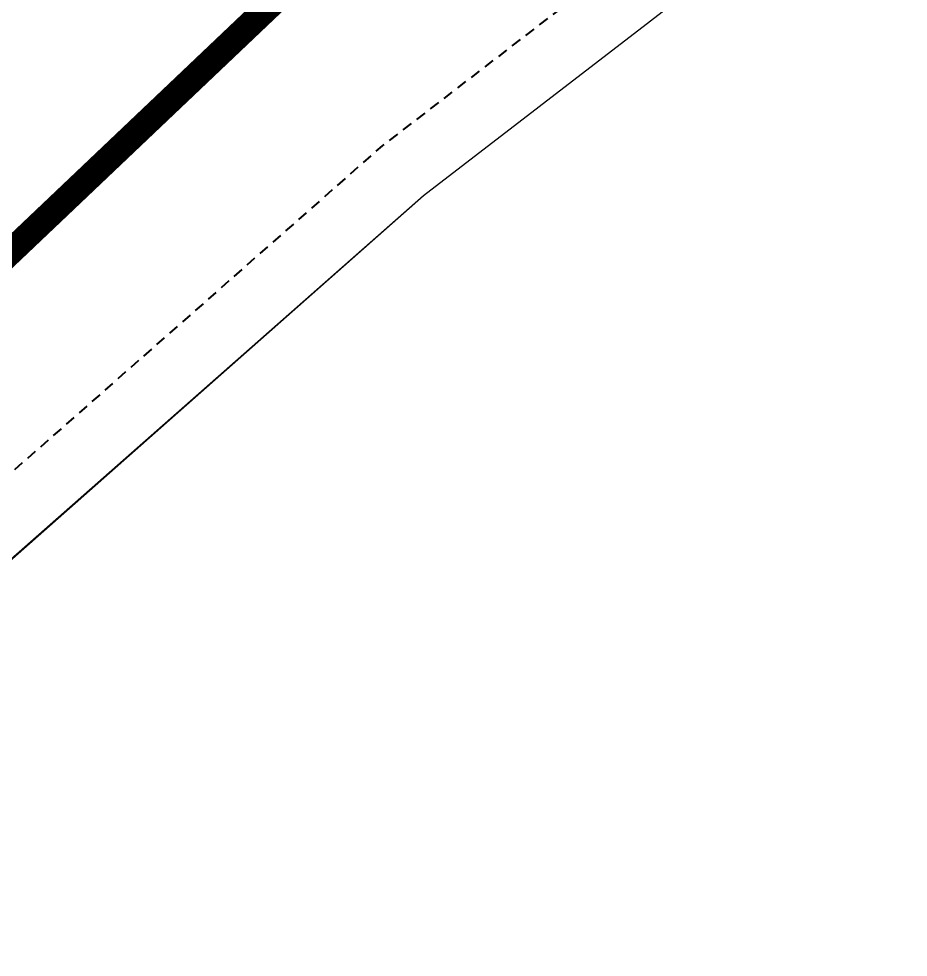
# Model space of a CAD drawing. Header units: metres. Extents: x -703672 to 3951284, y -4124475 to 4104628.
# Drawn here: x 327188.3 to 327257, y 4104082.7 to 4104155.1 of the extents above; entities that cross this region are included whole.
import ezdxf

# ---------------------------------------------------------------- set-up
doc = ezdxf.new("R2010")
doc.units = ezdxf.units.M
doc.header["$MEASUREMENT"] = 0
doc.linetypes.add('DGN Style 2', pattern=[1.328383, 0.79703, -0.531353])
doc.layers.add('C-ANNO-TEXT', color=7, linetype='Continuous', lineweight=25)
doc.layers.add('C-PROP-CONS(Alpha)', color=7, linetype='DGN Style 2', lineweight=40)

msp = doc.modelspace()

# ---------------------------------------------------------------- linework, layer by layer
at = {"layer": 'C-ANNO-TEXT', "color": 1, "lineweight": -2, "ltscale": 0.6, "const_width": 2}
msp.add_lwpolyline([(327554.83504, 4104380.16774), (327275.34801, 4104220.4062), (327093.38181, 4104047.58352), (327001.8951, 4103885.81083), (326940.43114, 4103781.08774), (326891.89481, 4103650.04859), (326879.91897, 4103599.01984), (326881.1757, 4103522.16082), (327011.02944, 4103497.58909), (327253.43851, 4103456.85771), (327544.71656, 4103334.97318), (327826.92034, 4103396.4176), (327953.61379, 4102865.62849), (328093.75697, 4102751.78602), (328281.8959, 4102788.88022)], dxfattribs=at)
at = {"layer": 'C-ANNO-TEXT', "color": 4, "lineweight": 30, "ltscale": 0.6, "elevation": 5.98341}
msp.add_lwpolyline([(327665.57293, 4104001.849), (327641.23238, 4104115.97891), (327619.88611, 4104216.06896), (327591.726, 4104314.45254), (327580.45046, 4104313.59572), (327573.2267, 4104352.25564), (327528.91219, 4104334.94162), (327474.40797, 4104310.96765), (327379.69998, 4104258.14063), (327339.81956, 4104230.76445), (327333.99144, 4104229.54394), (327219.56305, 4104141.47678), (327182.04913, 4104108.42391), (327140.72274, 4104065.65264), (327137.319, 4104059.24164), (327124.95031, 4104044.79411), (327127.06863, 4104015.68014)], dxfattribs=at)
at = {"layer": 'C-ANNO-TEXT', "color": 251, "lineweight": 30, "ltscale": 0.6, "elevation": 5.98341}
msp.add_lwpolyline([(327344.48107, 4103975.10616), (327519.46096, 4103989.49351), (327567.14235, 4103995.96055), (327618.40784, 4104000.15196), (327665.57293, 4104001.849), (327641.23238, 4104115.97891), (327619.74437, 4104216.56416), (327591.726, 4104314.45254), (327580.45046, 4104313.59572), (327573.2267, 4104352.25564), (327529.20504, 4104335.05604), (327475.05665, 4104311.25297), (327380.30809, 4104258.47983), (327339.81956, 4104230.76445), (327333.99144, 4104229.54394), (327219.56305, 4104141.47678), (327181.63036, 4104107.9905), (327140.72274, 4104065.65264), (327137.319, 4104059.24164), (327124.95031, 4104044.79411), (327127.06863, 4104015.68014), (327148.22109, 4104005.32173), (327237.56729, 4103964.98667)], dxfattribs=at)
at = {"layer": 'C-PROP-CONS(Alpha)', "color": 9, "transparency": 33554661, "flags": 128}
msp.add_lwpolyline([(328051.3527, 4102748.3794), (328033.31556, 4102763.75986), (328008.63588, 4102785.19479), (328001.05871, 4102791.75499), (327978.76352, 4102811.49267), (327966.14393, 4102822.81362), (327961.87995, 4102829.3476), (327957.05764, 4102838.76079), (327950.91422, 4102852.44749), (327944.91088, 4102882.46314), (327922.95032, 4102979.6172), (327922.19606, 4102984.0747), (327896.89525, 4103096.805), (327873.60268, 4103197.99608), (327970.27789, 4103222.03459), (327945.28538, 4103305.34308), (327930.28199, 4103330.565), (327883.5789, 4103409.04538), (327883.5789, 4103409.04538), (327870.96134, 4103413.47553), (327831.82933, 4103476.30631), (327799.67345, 4103521.61369), (327806.65927, 4103526.95559), (327784.92164, 4103571.61782), (327626.27389, 4103555.28945), (327612.57954, 4103537.31655), (327610.91227, 4103605.48286), (327464.38998, 4103600.40833), (327376.92876, 4103410.13782), (327521.47001, 4103346.72723), (327528.82817, 4103347.64721), (327568.32873, 4103211.27215), (327234.5935, 4103358.39736), (327245.94291, 4103450.1628), (327247.40576, 4103462.28214), (327240.14668, 4103465.30415), (327209.48467, 4103470.9128), (327163.57752, 4103479.173), (327097.17733, 4103490.79146), (327094.80376, 4103490.33633), (327087.56696, 4103491.46592), (327077.44954, 4103494.95888), (327074.03029, 4103496.13935), (327072.34455, 4103496.70369), (327040.42658, 4103507.29082), (327024.62548, 4103509.74664), (327005.05546, 4103511.62135), (326997.36636, 4103513.40122), (326987.18586, 4103509.17685), (326924.94019, 4103516.67967), (326868.18984, 4103514.4521, -0.48747983), (326842.7292, 4103544.50484), (326855.81283, 4103607.65349), (326872.35493, 4103674.82912), (326885.78497, 4103716.96384), (326897.18209, 4103756.39238), (326911.80797, 4103792.56287), (326942.77846, 4103859.49528), (326985.03095, 4103937.1701), (327038.37598, 4104017.3399), (327049.96996, 4104031.93014), (327093.27729, 4104085.21632), (327121.05615, 4104115.05712), (327147.49273, 4104141.10906), (327201.0579, 4104189.95016), (327247.82362, 4104227.24154), (327274.2756, 4104246.45842), (327310.90528, 4104272.18905), (327338.75075, 4104290.68244), (327394.38228, 4104323.71815), (327454.77974, 4104356.19358), (327554.82171, 4104397.58833), (327560.15739, 4104391.6968), (327629.89596, 4104414.0152), (327759.0313, 4104448.39846), (327757.27393, 4104455.16577), (328107.05403, 4104542.5101), (328119.33806, 4104542.5101), (328124.64834, 4104536.17317), (328129.42546, 4104518.54925), (328131.92199, 4104503.02964), (328135.0783, 4104500.21322), (328154.08532, 4104500.66779), (328149.89853, 4104547.78374), (328149.77457, 4104555.82471), (328168.09666, 4104560.11631), (328180.19716, 4104561.57123), (328186.87648, 4104562.38966), (328203.89371, 4104564.51726), (328194.56496, 4104557.62358), (328191.44373, 4104556.20244), (328187.36038, 4104545.71926), (328182.82531, 4104532.76347), (328181.33939, 4104525.83946), (328180.43857, 4104514.50898), (328180.34169, 4104501.51969), (328182.99525, 4104464.36991), (328121.04507, 4104464.11517), (328089.31175, 4104492.9396), (327768.69294, 4104411.19338), (327762.39427, 4104435.44831), (327630.61537, 4104402.08127), (327568.96124, 4104381.97578), (327586.78092, 4104362.29968), (327579.79504, 4104360.19002), (327526.99498, 4104339.56064), (327472.1786, 4104315.44936), (327377.06161, 4104262.3942), (327337.81504, 4104235.45313), (327331.84777, 4104234.20348), (327216.38207, 4104145.33798), (327178.59297, 4104112.04266), (327136.63714, 4104068.61994), (327133.16172, 4104062.07393), (327081.99277, 4104002.3049), (327197.91251, 4103949.97329), (327165.54847, 4103878.06014), (327236.18395, 4103839.51795), (327385.37396, 4103849.82986), (327376.94969, 4103947.71175), (327522.70873, 4103959.65921), (327570.12093, 4103966.10401), (327619.943, 4103970.18778), (327675.58027, 4103972.18966), (327840.24624, 4103985.68687), (327861.32621, 4103740.75776), (327930.64207, 4103742.35485), (327992.44273, 4103748.22786), (328033.50295, 4103744.72485), (328070.88489, 4103745.58616), (328069.983, 4103756.76948), (328241.83308, 4103770.44222), (328288.46429, 4103241.59854), (328052.97432, 4103223.49588), (328046.34096, 4103208.98868), (328077.96337, 4102853.33535), (328045.91402, 4102815.22495), (328124.41153, 4102748.3794)], format="xyb", dxfattribs=at)

doc.saveas('drawing.dxf')
